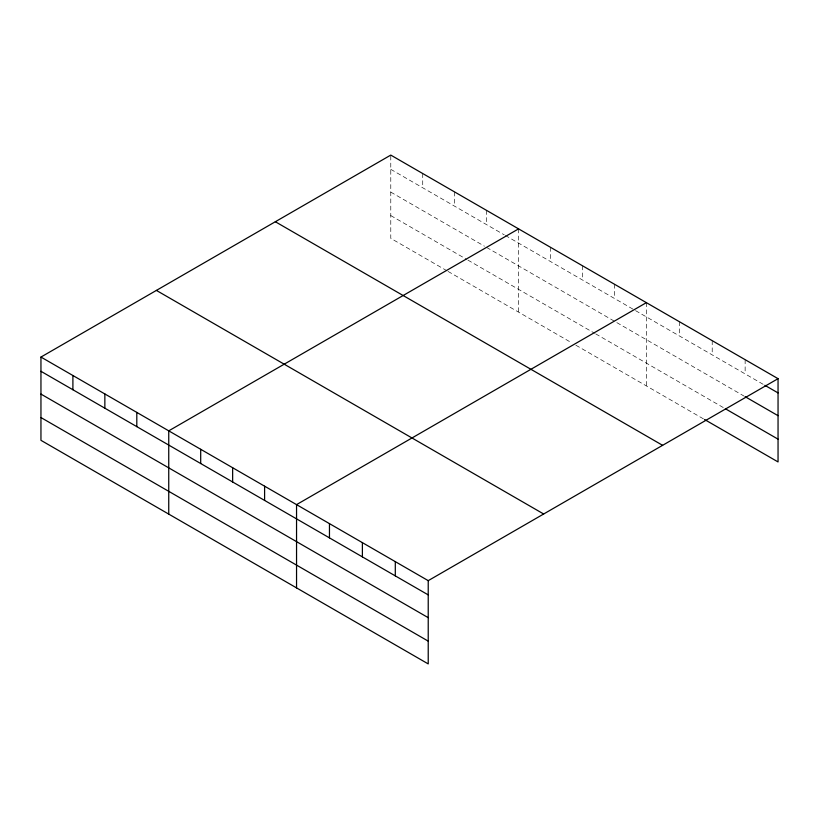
<?xml version="1.0" encoding="UTF-8"?>
<svg xmlns="http://www.w3.org/2000/svg" width="819" height="819" viewBox="0 0 819 819"><rect width="100%" height="100%" fill="white"/><g stroke="black" fill="none" stroke-linecap="round" stroke-linejoin="round"><path stroke-width="0.61" stroke-dasharray="4.09 3.07" d="M390.776 169.328L504.258 234.838M505.364 235.473L763.789 384.674M390.776 192.107L484.428 246.171M486.629 247.44L744.031 396.058M390.776 215.571L466.799 259.459M467.905 260.104L594.594 333.251M595.7 333.886L724.283 408.118M446.969 270.792L390.776 238.349L390.776 155.088M448.065 271.427L571.457 342.67M575.87 345.208L703.439 418.867M745.136 359.664L745.136 373.904M712.213 340.663L712.213 354.903M679.299 321.662L679.299 335.903M646.375 302.651L646.375 385.923M614.424 284.203L614.424 298.444M582.483 265.766L582.483 280.006M550.532 247.318L550.532 261.558M518.581 228.87L518.581 312.141M486.629 210.422L486.629 224.662M454.678 191.974L454.678 206.214M422.727 173.536L422.727 187.776"/><path stroke-width="1.23" d="M428.224 617.669L428.224 580.651L40.95 357.064L40.95 440.325L428.224 663.912L428.224 617.669L40.95 394.082M40.95 357.064L390.776 155.088L778.05 378.675L778.05 461.936L704.535 419.502M518.581 228.87L168.745 430.845L168.745 514.107M646.375 302.651L296.55 504.627L296.55 587.899M428.224 580.651L778.05 378.675M764.885 385.309L778.05 392.915M745.136 396.683L778.05 415.694M725.378 408.753L778.05 439.158M275.338 221.734L662.602 445.321M156.398 290.407L543.662 513.994M40.95 371.294L428.224 594.891M40.95 417.547L428.224 641.134M395.301 561.639L395.301 575.88M362.387 542.639L362.387 556.879M329.463 523.628L329.463 537.868M264.598 486.179L264.598 500.419M232.647 467.731L232.647 481.971M200.696 449.293L200.696 463.523M136.804 412.397L136.804 426.638M104.852 393.949L104.852 408.19M72.901 375.501L72.901 389.742"/></g></svg>
